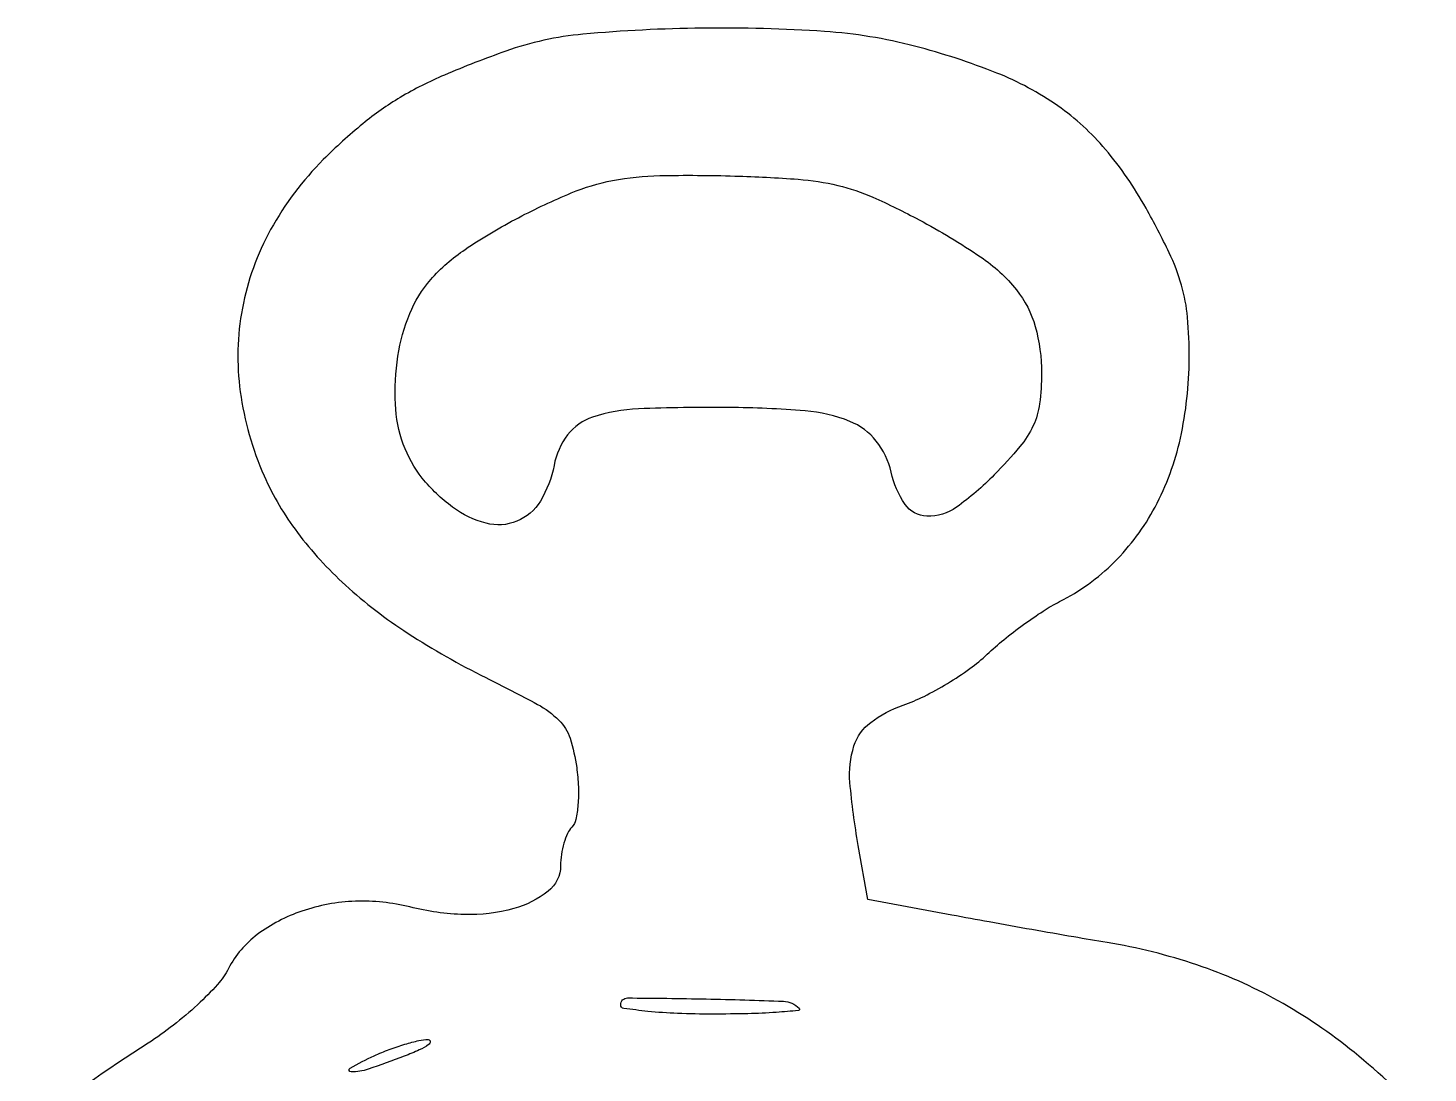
# Model space of a CAD drawing. Extents: x 1 to 181, y 0 to 254.
# Drawn here: x 33.7 to 150.1, y 167.1 to 254 of the extents above; entities that cross this region are included whole.
import ezdxf

# ---------------------------------------------------------------- set-up
doc = ezdxf.new("R2010")
doc.units = 0

msp = doc.modelspace()

# ---------------------------------------------------------------- linework, layer by layer
msp.add_lwpolyline([(150.114827, 163.108445, 0.033284), (143.986436, 168.822217, 0.044034), (137.67389, 173.102481, 0.045749), (130.913179, 176.092501, 0.04065), (123.449061, 177.948498, -0.00203), (120.671416, 178.415347, -0.001046), (117.198478, 179.021049, -0.00104), (113.628427, 179.659045, -0.001573), (110.52448, 180.230498), (103.548961, 181.537435), (102.756544, 186.018718, -0.021754), (102.063564, 191.257428, -0.099593), (102.400305, 194.291983, -0.155045), (103.788647, 196.250364, -0.078819), (106.480838, 197.683418, 0.032875), (108.224713, 198.415718, 0.020128), (110.179184, 199.492462, 0.020144), (112.036463, 200.720147, 0.033526), (113.480838, 201.915617, -0.019131), (114.855621, 203.12178, -0.013281), (116.494371, 204.38143, -0.013416), (118.134758, 205.508378, -0.026747), (119.5, 206.293033, 0.078911), (124.033926, 209.568676, 0.074543), (127.434276, 214.146796, 0.068652), (129.54233, 219.869588, 0.052659), (130.278847, 226.5, 0.023504), (130.135834, 229.936586, 0.047801), (129.641385, 232.591653, 0.042331), (128.608112, 235.301709, 0.014881), (126.689171, 239, 0.048059), (123.315612, 243.884478, 0.065), (119.359012, 247.500832, 0.058417), (114.275696, 250.238258, 0.030628), (107.439001, 252.473873, 0.046896), (99.958221, 253.689418, 0.01992), (89.795885, 253.969185, 0.019346), (79.864504, 253.462263, 0.063175), (73.448727, 252.05538, 0.014695), (68.3467, 250.068041, 0.033849), (64.674355, 248.209544, 0.038167), (61.559897, 246.021326, 0.024163), (58.272237, 243.036942, 0.070012), (53.891283, 237.22118, 0.080338), (51.538196, 230.683221, 0.080402), (51.366782, 223.741212, 0.070269), (53.348352, 216.746986, 0.057849), (56.126781, 212.026188, 0.046294), (60.108587, 207.665823, 0.041023), (65.317983, 203.654208, 0.028492), (71.778123, 199.978874, -0.00892), (76.074731, 197.752228, -0.071103), (77.864872, 196.425126, -0.120071), (78.785772, 194.929467, -0.044402), (79.339644, 192.5, -0.024267), (79.479092, 190.898965, -0.029622), (79.447715, 189.395938, -0.03054), (79.273173, 188.167689, -0.145797), (78.942297, 187.55, 0.088103), (78.58022, 187.027035, 0.036086), (78.2768, 186.215229, 0.034287), (78.069517, 185.275021, 0.037128), (78, 184.340142, -0.229606), (76.971516, 182.218544, -0.100472), (74.110078, 180.773133, -0.073934), (70.001594, 180.278257, -0.054792), (65.463972, 180.904755, 0.071027), (60.936505, 181.381245, 0.072554), (56.491243, 180.564016, 0.078817), (52.784315, 178.61538, 0.11355), (50.396483, 175.799821, -0.064349), (49.470984, 174.463636, -0.022062), (47.81436, 172.783696, -0.021507), (45.802962, 171.071348, -0.023253), (43.702027, 169.584896, 0.023686), (33.752642, 162.532583, 0.025416)], format="xyb")
for points in [[(107.813734, 238.031417, -0.025221), (112.930908, 234.952166, -0.076242), (115.914823, 232.20383, -0.101031), (117.470427, 229.163318, -0.067986), (118, 225.286613, -0.032657), (117.833815, 222.744897, -0.076321), (117.303183, 220.919697, -0.065687), (116.195343, 219.177766, -0.019447), (114.068595, 216.832313, -0.043973), (110.923043, 214.142349, -0.162761), (108.459335, 213.388586, -0.240936), (106.644454, 214.376881, -0.096064), (105.488217, 217.053647, 0.114565), (104.254893, 219.644158, 0.130453), (102.054273, 221.278788, 0.074819), (98.32872, 222.151411, 0.018189), (92, 222.432241, 0.011447), (84.470369, 222.319885, 0.070667), (80.669069, 221.632436, 0.150248), (78.589375, 220.153131, 0.117742), (77.455036, 217.612012, -0.090392), (76.322549, 214.654901, -0.160011), (74.357317, 212.974493, -0.163352), (71.810275, 212.805497, -0.095047), (69.019598, 214.143631, -0.064927), (66.50164, 216.567255, -0.082119), (64.92386, 219.381711, -0.076315), (64.265643, 222.718861, -0.04785), (64.477732, 226.700074, -0.060867), (65.457039, 230.232605, -0.081261), (67.205621, 233.058016, -0.06608), (70.060436, 235.574424, -0.027259), (74.5, 238.211575, -0.021684), (78.880657, 240.263957, -0.051222), (82.32914, 241.302145, -0.043139), (86.258076, 241.711623, -0.011772), (92.5, 241.674665, -0.0109), (97.765398, 241.404514, -0.040148), (101.056839, 240.895901, -0.046346), (103.981122, 239.906689, -0.018116)], [(97.84634, 172.486993, -0.634383), (97.776531, 172.292886, -0.006799), (95.938196, 172.143054, -0.010965), (93.573686, 172.034693, -0.005967), (90.666667, 172, -0.009586), (87.727164, 172.056364, -0.015871), (85.252083, 172.230114, -0.009689), (83.270912, 172.471419, -0.373613), (83, 172.783367, -0.415701), (83.560717, 173.341246, -0.003721), (90.107974, 173.25928, -0.005122), (96.526183, 173.065368, -0.188421)], [(65, 168.5, -0.010311), (62.010409, 167.418959, -0.085406), (60.589591, 167.195563, -0.764014), (60.50743, 167.515286, -0.022031), (62.5, 168.536115, -0.017606), (63.758619, 169.05965, -0.017255), (65.059375, 169.497176, -0.017427), (66.225207, 169.801227, -0.060302), (67, 169.878818, -0.401021), (67.161958, 169.717501, -0.253165), (67.03125, 169.461014, -0.045293), (66.252467, 169.022262, -0.013736)]]:
    msp.add_lwpolyline(points, format="xyb", close=True)

doc.saveas('drawing.dxf')
